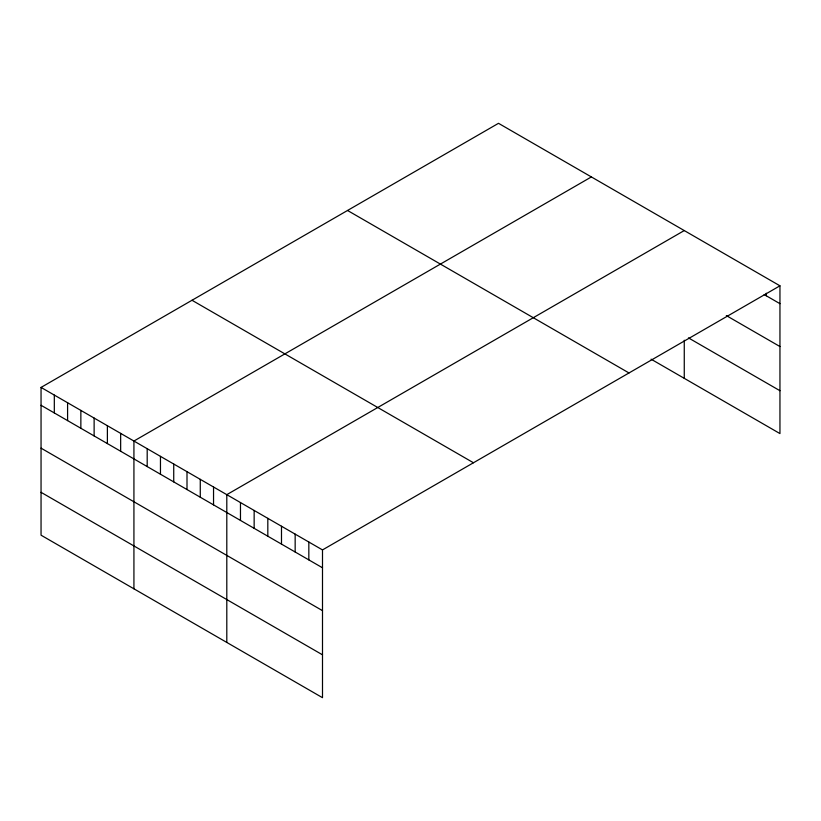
<?xml version="1.0" encoding="UTF-8"?>
<svg xmlns="http://www.w3.org/2000/svg" width="821" height="821" viewBox="0 0 821 821"><rect width="100%" height="100%" fill="white"/><g stroke="black" fill="none" stroke-linecap="round" stroke-linejoin="round"><path stroke-width="1.23" d="M779.95 285.811L322.499 549.916L322.499 697.686L41.05 535.189L41.05 387.42L498.501 123.314L779.95 285.811L779.95 433.58L651.084 359.177M591.377 176.936L133.926 441.041L133.926 588.821M684.262 230.557L226.801 494.663L226.801 642.443M764.177 294.565L779.95 303.678M726.318 315.582L779.95 346.544M688.46 337.893L779.95 390.714M347.54 210.474L628.989 372.96M192.011 300.27L473.46 462.757M41.05 387.42L322.499 549.916M41.05 405.287L322.499 567.783M41.05 448.153L322.499 610.65M41.05 492.323L322.499 654.819M766.28 293.23L766.28 295.786M684.262 340.222L684.262 378.327M308.829 542.024L308.829 559.891M295.16 534.132L295.16 551.999M281.49 526.24L281.49 544.107M267.82 518.338L267.82 536.216M254.151 510.446L254.151 528.324M240.471 502.555L240.471 520.432M213.542 487.007L213.542 504.874M200.273 479.341L200.273 497.218M187.003 471.685L187.003 489.552M173.734 464.029L173.734 481.896M160.464 456.363L160.464 474.23M147.195 448.707L147.195 466.574M120.656 433.385L120.656 451.252M107.387 425.719L107.387 443.586M94.128 418.063L94.128 435.93M80.858 410.397L80.858 428.275M67.589 402.742L67.589 420.609M54.319 395.086L54.319 412.953"/></g></svg>
